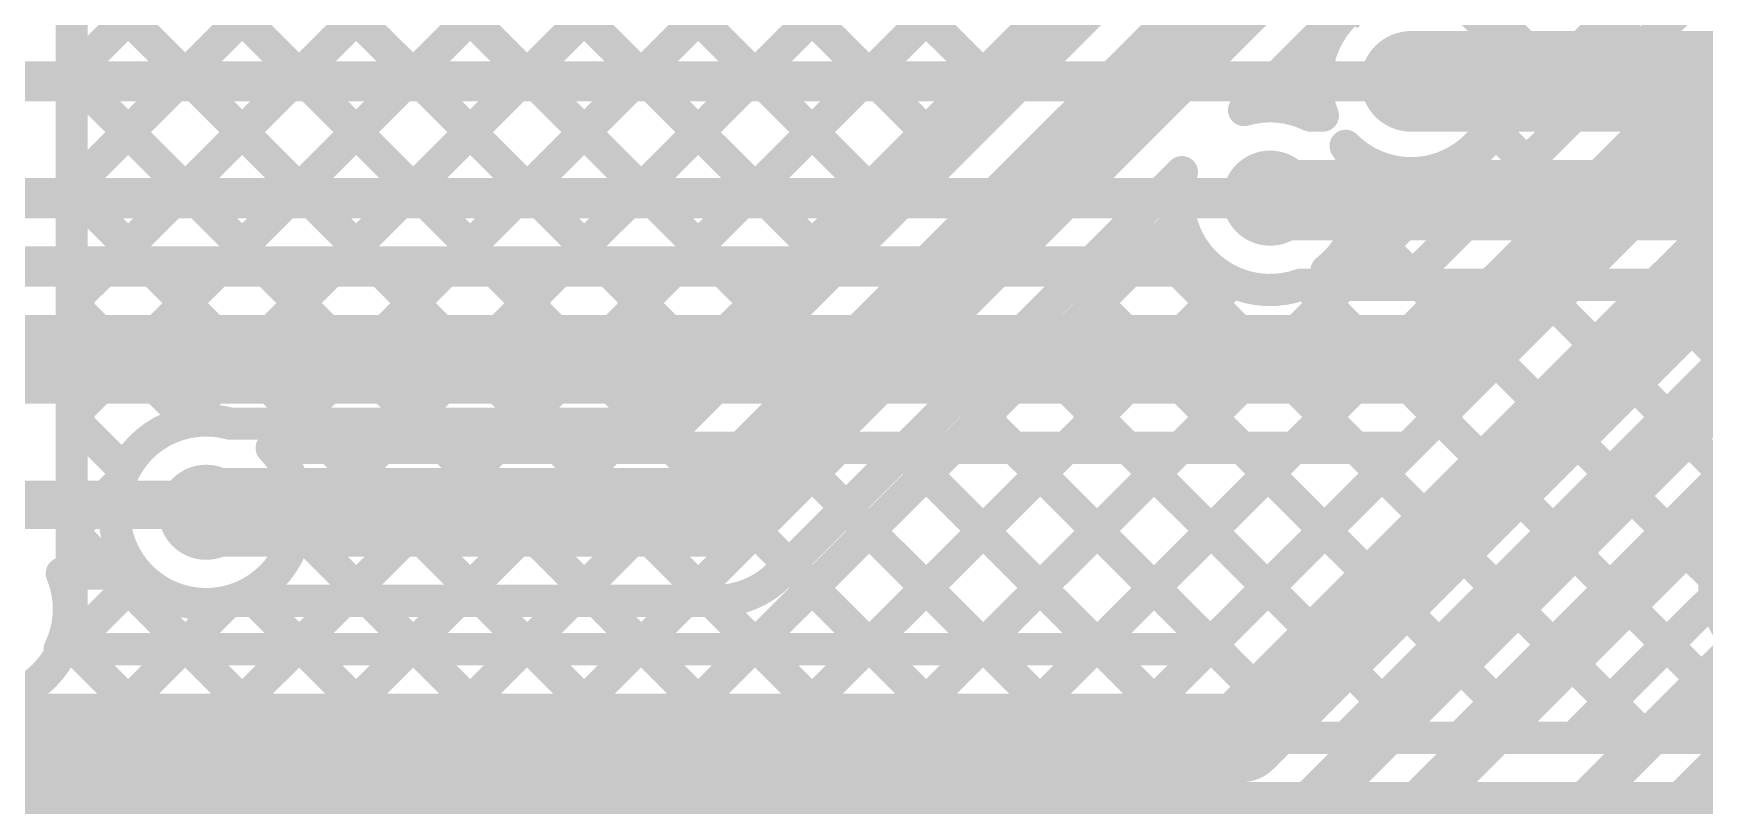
# Model space of a CAD drawing. Header units: millimetres. Extents: x 0 to 214, y 0 to 214.
# Drawn here: x 3.6441 to 4.0588, y 3.1722 to 3.3639 of the extents above; entities that cross this region are included whole.
import ezdxf

# ---------------------------------------------------------------- set-up
doc = ezdxf.new("R2010")
doc.units = ezdxf.units.MM
doc.header["$MEASUREMENT"] = 0
for name, color, linetype in [('BottomLayer', 5, 'Continuous'), ('BottomSolder', 6, 'Continuous'), ('TopLayer', 1, 'Continuous'), ('TopSolder', 216, 'Continuous'), ('ViaHoleLayer', 16, 'Continuous')]:
    doc.layers.add(name, color=color, linetype=linetype)

msp = doc.modelspace()

# ---------------------------------------------------------------- hatches: boundary and pattern name
at = {"layer": 'BottomLayer'}
h = msp.add_hatch(color=5, dxfattribs=at)
edge = h.paths.add_edge_path()
edge.add_arc((3.986, 3.352), 0.01181, 0, 360)
h = msp.add_hatch(color=5, dxfattribs=at)
edge = h.paths.add_edge_path()
edge.add_arc((3.951, 3.323), 0.01181, 0, 360)
h = msp.add_hatch(color=5, dxfattribs=at)
edge = h.paths.add_edge_path()
edge.add_arc((3.687, 3.245), 0.01181, 0, 360)
at = {"layer": 'BottomSolder'}
h = msp.add_hatch(color=6, dxfattribs=at)
edge = h.paths.add_edge_path()
edge.add_arc((3.986, 3.352), 0.00991, 0, 360)
h = msp.add_hatch(color=6, dxfattribs=at)
edge = h.paths.add_edge_path()
edge.add_arc((3.951, 3.323), 0.00991, 0, 360)
h = msp.add_hatch(color=6, dxfattribs=at)
edge = h.paths.add_edge_path()
edge.add_arc((3.687, 3.245), 0.00991, 0, 360)
at = {"layer": 'TopLayer'}
h = msp.add_hatch(color=1, dxfattribs=at)
edge = h.paths.add_edge_path()
edge.add_arc((3.986, 3.352), 0.01181, 0, 360)
h = msp.add_hatch(color=1, dxfattribs=at)
edge = h.paths.add_edge_path()
edge.add_arc((3.951, 3.323), 0.01181, 0, 360)
h = msp.add_hatch(color=1, dxfattribs=at)
edge = h.paths.add_edge_path()
edge.add_arc((3.687, 3.245), 0.01181, 0, 360)
at = {"layer": 'TopSolder'}
h = msp.add_hatch(color=216, dxfattribs=at)
edge = h.paths.add_edge_path()
edge.add_arc((3.986, 3.352), 0.00991, 0, 360)
h = msp.add_hatch(color=216, dxfattribs=at)
edge = h.paths.add_edge_path()
edge.add_arc((3.951, 3.323), 0.00991, 0, 360)
h = msp.add_hatch(color=216, dxfattribs=at)
edge = h.paths.add_edge_path()
edge.add_arc((3.687, 3.245), 0.00991, 0, 360)
at = {"layer": 'ViaHoleLayer'}
h = msp.add_hatch(color=16, dxfattribs=at)
edge = h.paths.add_edge_path()
edge.add_arc((3.986, 3.352), 0.00591, 0, 360)
h = msp.add_hatch(color=16, dxfattribs=at)
edge = h.paths.add_edge_path()
edge.add_arc((3.951, 3.323), 0.00591, 0, 360)
h = msp.add_hatch(color=16, dxfattribs=at)
edge = h.paths.add_edge_path()
edge.add_arc((3.687, 3.245), 0.00591, 0, 360)

# ---------------------------------------------------------------- linework, layer by layer
at = {"layer": 'BottomLayer'}
for points, const_width in [([(3.62213, 3.61117), (3.88537, 3.34793)], 0.008), ([(3.65041, 3.61117), (3.89951, 3.36207)], 0.008), ([(3.65364, 3.2688), (3.96928, 3.58445)], 0.008), ([(3.65364, 3.29709), (3.941, 3.58445)], 0.008), ([(3.65364, 3.32537), (3.91271, 3.58445)], 0.008), ([(3.65364, 3.35366), (3.88443, 3.58445)], 0.008), ([(3.67975, 3.26663), (3.99707, 3.58395)], 0.008), ([(3.70841, 3.267), (4.02535, 3.58395)], 0.008), ([(3.73669, 3.267), (4.0439, 3.57421)], 0.008), ([(3.81355, 3.245), (4.135, 3.56645)], 0.022), ([(3.65364, 3.221), (3.65364, 3.56645)], 0.008), ([(3.76497, 3.267), (4.05615, 3.55818)], 0.008), ([(3.65364, 3.55137), (3.87123, 3.33379)], 0.008), ([(3.94455, 3.34488), (4.14629, 3.54663)], 0.008), ([(3.79326, 3.267), (4.07189, 3.54563)], 0.008), ([(3.80444, 3.267), (4.08189, 3.54445)], 0.008), ([(3.65364, 3.52309), (3.85709, 3.31964)], 0.008), ([(3.65364, 3.4948), (3.84294, 3.3055)], 0.008), ([(3.65364, 3.46652), (3.8288, 3.29136)], 0.008), ([(3.65364, 3.43824), (3.81466, 3.27722)], 0.008), ([(3.65364, 3.40995), (3.79659, 3.267)], 0.008), ([(3.65364, 3.38167), (3.76831, 3.267)], 0.008), ([(3.95891, 3.35924), (3.96275, 3.3554)], 0.008), ([(3.986, 3.352), (5.18753, 3.352)], 0.025), ([(3.65364, 3.35338), (3.74002, 3.267)], 0.008), ([(3.9563, 3.34519), (3.96251, 3.3514)], 0.008), ([(3.961, 3.3435), (3.96409, 3.3435)], 0.008), ([(3.82915, 3.22948), (3.92912, 3.32945)], 0.008), ([(3.951, 3.323), (3.9515, 3.3225)], 0.02), ([(3.9515, 3.3225), (5.1545, 3.3225)], 0.02), ([(3.65364, 3.3251), (3.71174, 3.267)], 0.008), ([(3.80011, 3.189), (3.92881, 3.3177)], 0.008), ([(3.91648, 3.31682), (4.0443, 3.189)], 0.008), ([(3.8284, 3.189), (3.94161, 3.30221)], 0.008), ([(3.85668, 3.189), (3.96918, 3.3015)], 0.008), ([(3.88496, 3.189), (3.99747, 3.3015)], 0.008), ([(3.90234, 3.30267), (4.01601, 3.189)], 0.008), ([(3.91325, 3.189), (4.02575, 3.3015)], 0.008), ([(3.94153, 3.189), (4.05403, 3.3015)], 0.008), ([(3.95862, 3.3015), (5.1458, 3.3015)], 0.008), ([(3.96008, 3.3015), (4.07258, 3.189)], 0.008), ([(3.96982, 3.189), (4.08232, 3.3015)], 0.008), ([(3.98837, 3.3015), (4.0612, 3.22867)], 0.008), ([(3.9981, 3.189), (4.1106, 3.3015)], 0.008), ([(4.01665, 3.3015), (4.07124, 3.24691)], 0.008), ([(4.04494, 3.3015), (4.09644, 3.25)], 0.008), ([(3.65364, 3.29681), (3.683, 3.26746)], 0.008), ([(3.8882, 3.28853), (3.98773, 3.189)], 0.008), ([(3.87406, 3.27439), (3.95945, 3.189)], 0.008), ([(3.65364, 3.26853), (3.66672, 3.25545)], 0.008), ([(3.69303, 3.267), (3.80444, 3.267)], 0.008), ([(3.85991, 3.26025), (3.93116, 3.189)], 0.008), ([(3.65364, 3.24052), (3.66537, 3.25225)], 0.008), ([(3.687, 3.245), (3.81355, 3.245)], 0.022), ([(3.84577, 3.24611), (3.90288, 3.189)], 0.008), ([(3.65364, 3.24025), (3.70489, 3.189)], 0.008), ([(3.83163, 3.23196), (3.87459, 3.189)], 0.008), ([(3.65026, 3.20885), (3.67058, 3.22917)], 0.008), ([(3.65869, 3.189), (3.69257, 3.22288)], 0.008), ([(3.68697, 3.189), (3.72097, 3.223)], 0.008), ([(3.69303, 3.223), (3.81355, 3.223)], 0.008), ([(3.69917, 3.223), (3.73317, 3.189)], 0.008), ([(3.71526, 3.189), (3.74926, 3.223)], 0.008), ([(3.72746, 3.223), (3.76146, 3.189)], 0.008), ([(3.74354, 3.189), (3.77754, 3.223)], 0.008), ([(3.75574, 3.223), (3.78974, 3.189)], 0.008), ([(3.77183, 3.189), (3.80583, 3.223)], 0.008), ([(3.78402, 3.223), (3.81802, 3.189)], 0.008), ([(3.81231, 3.223), (3.84631, 3.189)], 0.008), ([(4.02639, 3.189), (4.06152, 3.22413)], 0.008), ([(3.65233, 3.21327), (3.6766, 3.189)], 0.008), ([(4.05467, 3.189), (4.07345, 3.20778)], 0.008), ([(3.63041, 3.189), (3.64229, 3.20088)], 0.008), ([(3.63834, 3.19898), (3.64832, 3.189)], 0.008), ([(3.59563, 3.189), (4.9071, 3.189)], 0.008), ([(3.589, 3.173), (4.9071, 3.173)], 0.01)]:
    msp.add_lwpolyline(points, dxfattribs=dict(at, const_width=const_width))
at = {"layer": 'BottomLayer', "const_width": 0.008}
for points in [[(3.96409, 3.3435, -0.527267), (3.986, 3.3755)], [(3.94455, 3.34488, -0.187369), (3.961, 3.3435)], [(3.95862, 3.3015, -0.612534), (3.92912, 3.32945)], [(3.69303, 3.223, -1.310882), (3.69303, 3.267)], [(4.09497, 3.208, -1.483528), (4.09003, 3.25)], [(3.82915, 3.22948, -0.199566), (3.81355, 3.223)], [(3.82911, 3.22944, -0.198912), (3.81355, 3.223)], [(3.65364, 3.221, -1), (3.60664, 3.221)]]:
    msp.add_lwpolyline(points, format="xyb", dxfattribs=at)
at = {"layer": 'BottomLayer'}
for points, const_width in [([(3.89751, 3.36207, 1), (3.90151, 3.36207, 1)], 0.004), ([(3.95691, 3.35924, 1), (3.96091, 3.35924, 1)], 0.004), ([(3.97975, 3.352, 1), (3.99225, 3.352, 1)], 0.0125), ([(3.96075, 3.3554, 1), (3.96475, 3.3554, 1)], 0.004), ([(3.65164, 3.35366, 1), (3.65564, 3.35366, 1)], 0.004), ([(3.65164, 3.35338, 1), (3.65564, 3.35338, 1)], 0.004), ([(3.96051, 3.3514, 1), (3.96451, 3.3514, 1)], 0.004), ([(3.88337, 3.34793, 1), (3.88737, 3.34793, 1)], 0.004), ([(3.94255, 3.34488, 1), (3.94655, 3.34488, 1)], 0.004), ([(3.94255, 3.34488, 1), (3.94655, 3.34488, 1)], 0.004), ([(3.9543, 3.34519, 1), (3.9583, 3.34519, 1)], 0.004), ([(3.959, 3.3435, 1), (3.963, 3.3435, 1)], 0.004), ([(3.959, 3.3435, 1), (3.963, 3.3435, 1)], 0.004), ([(3.96209, 3.3435, 1), (3.96609, 3.3435, 1)], 0.004), ([(3.96209, 3.3435, 1), (3.96609, 3.3435, 1)], 0.004), ([(3.86923, 3.33379, 1), (3.87323, 3.33379, 1)], 0.004), ([(3.92712, 3.32945, 1), (3.93112, 3.32945, 1)], 0.004), ([(3.92712, 3.32945, 1), (3.93112, 3.32945, 1)], 0.004), ([(3.946, 3.323, 1), (3.956, 3.323, 1)], 0.01), ([(3.9465, 3.3225, 1), (3.9565, 3.3225, 1)], 0.01), ([(3.9465, 3.3225, 1), (3.9565, 3.3225, 1)], 0.01), ([(3.65164, 3.32537, 1), (3.65564, 3.32537, 1)], 0.004), ([(3.65164, 3.3251, 1), (3.65564, 3.3251, 1)], 0.004), ([(3.85509, 3.31964, 1), (3.85909, 3.31964, 1)], 0.004), ([(3.92681, 3.3177, 1), (3.93081, 3.3177, 1)], 0.004), ([(3.91448, 3.31682, 1), (3.91848, 3.31682, 1)], 0.004), ([(3.84094, 3.3055, 1), (3.84494, 3.3055, 1)], 0.004), ([(3.90034, 3.30267, 1), (3.90434, 3.30267, 1)], 0.004), ([(3.93961, 3.30221, 1), (3.94361, 3.30221, 1)], 0.004), ([(3.95662, 3.3015, 1), (3.96062, 3.3015, 1)], 0.004), ([(3.95662, 3.3015, 1), (3.96062, 3.3015, 1)], 0.004), ([(3.95808, 3.3015, 1), (3.96208, 3.3015, 1)], 0.004), ([(3.96718, 3.3015, 1), (3.97118, 3.3015, 1)], 0.004), ([(3.98637, 3.3015, 1), (3.99037, 3.3015, 1)], 0.004), ([(3.99546, 3.3015, 1), (3.99946, 3.3015, 1)], 0.004), ([(4.01465, 3.3015, 1), (4.01865, 3.3015, 1)], 0.004), ([(4.02375, 3.3015, 1), (4.02775, 3.3015, 1)], 0.004), ([(4.04294, 3.3015, 1), (4.04694, 3.3015, 1)], 0.004), ([(4.05203, 3.3015, 1), (4.05603, 3.3015, 1)], 0.004), ([(3.65164, 3.29709, 1), (3.65564, 3.29709, 1)], 0.004), ([(3.65164, 3.29681, 1), (3.65564, 3.29681, 1)], 0.004), ([(3.8268, 3.29136, 1), (3.8308, 3.29136, 1)], 0.004), ([(3.8862, 3.28853, 1), (3.8902, 3.28853, 1)], 0.004), ([(3.81266, 3.27722, 1), (3.81666, 3.27722, 1)], 0.004), ([(3.87206, 3.27439, 1), (3.87606, 3.27439, 1)], 0.004), ([(3.65164, 3.2688, 1), (3.65564, 3.2688, 1)], 0.004), ([(3.65164, 3.26853, 1), (3.65564, 3.26853, 1)], 0.004), ([(3.67775, 3.26663, 1), (3.68175, 3.26663, 1)], 0.004), ([(3.681, 3.26746, 1), (3.685, 3.26746, 1)], 0.004), ([(3.69103, 3.267, 1), (3.69503, 3.267, 1)], 0.004), ([(3.69103, 3.267, 1), (3.69503, 3.267, 1)], 0.004), ([(3.70641, 3.267, 1), (3.71041, 3.267, 1)], 0.004), ([(3.70974, 3.267, 1), (3.71374, 3.267, 1)], 0.004), ([(3.73469, 3.267, 1), (3.73869, 3.267, 1)], 0.004), ([(3.73802, 3.267, 1), (3.74202, 3.267, 1)], 0.004), ([(3.76297, 3.267, 1), (3.76697, 3.267, 1)], 0.004), ([(3.76631, 3.267, 1), (3.77031, 3.267, 1)], 0.004), ([(3.79126, 3.267, 1), (3.79526, 3.267, 1)], 0.004), ([(3.79459, 3.267, 1), (3.79859, 3.267, 1)], 0.004), ([(3.80244, 3.267, 1), (3.80644, 3.267, 1)], 0.004), ([(3.80244, 3.267, 1), (3.80644, 3.267, 1)], 0.004), ([(3.85791, 3.26025, 1), (3.86191, 3.26025, 1)], 0.004), ([(3.66472, 3.25545, 1), (3.66872, 3.25545, 1)], 0.004), ([(3.66337, 3.25225, 1), (3.66737, 3.25225, 1)], 0.004), ([(3.6815, 3.245, 1), (3.6925, 3.245, 1)], 0.011), ([(3.80805, 3.245, 1), (3.81905, 3.245, 1)], 0.011), ([(3.80805, 3.245, 1), (3.81905, 3.245, 1)], 0.011), ([(3.84377, 3.24611, 1), (3.84777, 3.24611, 1)], 0.004), ([(3.65164, 3.24052, 1), (3.65564, 3.24052, 1)], 0.004), ([(3.65164, 3.24025, 1), (3.65564, 3.24025, 1)], 0.004), ([(3.82963, 3.23196, 1), (3.83363, 3.23196, 1)], 0.004), ([(3.66858, 3.22917, 1), (3.67258, 3.22917, 1)], 0.004), ([(3.82711, 3.22944, 1), (3.83111, 3.22944, 1)], 0.004), ([(3.82715, 3.22948, 1), (3.83115, 3.22948, 1)], 0.004), ([(3.82715, 3.22948, 1), (3.83115, 3.22948, 1)], 0.004), ([(4.0592, 3.22867, 1), (4.0632, 3.22867, 1)], 0.004), ([(3.69057, 3.22288, 1), (3.69457, 3.22288, 1)], 0.004), ([(3.69103, 3.223, 1), (3.69503, 3.223, 1)], 0.004), ([(3.69103, 3.223, 1), (3.69503, 3.223, 1)], 0.004), ([(3.69717, 3.223, 1), (3.70117, 3.223, 1)], 0.004), ([(3.71897, 3.223, 1), (3.72297, 3.223, 1)], 0.004), ([(3.72546, 3.223, 1), (3.72946, 3.223, 1)], 0.004), ([(3.74726, 3.223, 1), (3.75126, 3.223, 1)], 0.004), ([(3.75374, 3.223, 1), (3.75774, 3.223, 1)], 0.004), ([(3.77554, 3.223, 1), (3.77954, 3.223, 1)], 0.004), ([(3.78202, 3.223, 1), (3.78602, 3.223, 1)], 0.004), ([(3.80383, 3.223, 1), (3.80783, 3.223, 1)], 0.004), ([(3.81031, 3.223, 1), (3.81431, 3.223, 1)], 0.004), ([(3.81155, 3.223, 1), (3.81555, 3.223, 1)], 0.004), ([(3.81155, 3.223, 1), (3.81555, 3.223, 1)], 0.004), ([(3.81155, 3.223, 1), (3.81555, 3.223, 1)], 0.004), ([(4.05952, 3.22413, 1), (4.06352, 3.22413, 1)], 0.004), ([(3.65164, 3.221, 1), (3.65564, 3.221, 1)], 0.004), ([(3.65164, 3.221, 1), (3.65564, 3.221, 1)], 0.004), ([(3.65033, 3.21327, 1), (3.65433, 3.21327, 1)], 0.004), ([(3.64826, 3.20885, 1), (3.65226, 3.20885, 1)], 0.004), ([(3.64029, 3.20088, 1), (3.64429, 3.20088, 1)], 0.004), ([(3.64632, 3.189, 1), (3.65032, 3.189, 1)], 0.004), ([(3.65669, 3.189, 1), (3.66069, 3.189, 1)], 0.004), ([(3.6746, 3.189, 1), (3.6786, 3.189, 1)], 0.004), ([(3.68497, 3.189, 1), (3.68897, 3.189, 1)], 0.004), ([(3.70289, 3.189, 1), (3.70689, 3.189, 1)], 0.004), ([(3.71326, 3.189, 1), (3.71726, 3.189, 1)], 0.004), ([(3.73117, 3.189, 1), (3.73517, 3.189, 1)], 0.004), ([(3.74154, 3.189, 1), (3.74554, 3.189, 1)], 0.004), ([(3.75946, 3.189, 1), (3.76346, 3.189, 1)], 0.004), ([(3.76983, 3.189, 1), (3.77383, 3.189, 1)], 0.004), ([(3.78774, 3.189, 1), (3.79174, 3.189, 1)], 0.004), ([(3.79811, 3.189, 1), (3.80211, 3.189, 1)], 0.004), ([(3.81602, 3.189, 1), (3.82002, 3.189, 1)], 0.004), ([(3.8264, 3.189, 1), (3.8304, 3.189, 1)], 0.004), ([(3.84431, 3.189, 1), (3.84831, 3.189, 1)], 0.004), ([(3.85468, 3.189, 1), (3.85868, 3.189, 1)], 0.004), ([(3.87259, 3.189, 1), (3.87659, 3.189, 1)], 0.004), ([(3.88296, 3.189, 1), (3.88697, 3.189, 1)], 0.004), ([(3.90088, 3.189, 1), (3.90488, 3.189, 1)], 0.004), ([(3.91125, 3.189, 1), (3.91525, 3.189, 1)], 0.004), ([(3.92916, 3.189, 1), (3.93316, 3.189, 1)], 0.004), ([(3.93953, 3.189, 1), (3.94353, 3.189, 1)], 0.004), ([(3.95745, 3.189, 1), (3.96145, 3.189, 1)], 0.004), ([(3.96782, 3.189, 1), (3.97182, 3.189, 1)], 0.004), ([(3.98573, 3.189, 1), (3.98973, 3.189, 1)], 0.004), ([(3.9961, 3.189, 1), (4.0001, 3.189, 1)], 0.004), ([(4.01401, 3.189, 1), (4.01801, 3.189, 1)], 0.004), ([(4.02439, 3.189, 1), (4.02839, 3.189, 1)], 0.004), ([(4.0423, 3.189, 1), (4.0463, 3.189, 1)], 0.004), ([(4.05267, 3.189, 1), (4.05667, 3.189, 1)], 0.004)]:
    msp.add_lwpolyline(points, format="xyb", close=True, dxfattribs=dict(at, const_width=const_width))
at = {"layer": 'TopLayer'}
for points, const_width in [([(3.94399, 3.05003), (4.99266, 4.0987)], 0.008), ([(3.86991, 3.08095), (4.78663, 3.99768)], 0.012), ([(3.87778, 3.06195), (4.81222, 3.9964)], 0.012), ([(4.0046, 3.3652), (4.47214, 3.83274)], 0.008), ([(3.97268, 3.305), (4.47214, 3.80446)], 0.008), ([(3.94401, 3.189), (4.54367, 3.78866)], 0.022), ([(3.98789, 3.305), (4.47214, 3.78925)], 0.008), ([(3.997, 3.283), (4.49414, 3.78014)], 0.022), ([(3.65641, 3.71831), (4.0288, 3.34592)], 0.008), ([(3.68469, 3.71831), (4.04295, 3.36006)], 0.008), ([(3.22816, 3.352), (3.986, 3.352)], 0.01), ([(4.00579, 3.34065), (4.01466, 3.33177)], 0.008), ([(3.98879, 3.32936), (4.00052, 3.31763)], 0.008), ([(3.232, 3.323), (3.951, 3.323)], 0.01), ([(3.97298, 3.31689), (3.98487, 3.305)], 0.008), ([(3.23863, 3.307), (3.93474, 3.307)], 0.008), ([(3.263, 3.305), (3.93699, 3.305)], 0.008), ([(3.96501, 3.305), (3.98789, 3.305)], 0.008), ([(3.263, 3.283), (3.997, 3.283)], 0.022), ([(3.70326, 3.261), (3.9849, 3.261)], 0.008), ([(3.70897, 3.211), (3.75897, 3.261)], 0.008), ([(3.70912, 3.23943), (3.73069, 3.261)], 0.008), ([(3.71774, 3.261), (3.76774, 3.211)], 0.008), ([(3.73726, 3.211), (3.78726, 3.261)], 0.008), ([(3.74602, 3.261), (3.79602, 3.211)], 0.008), ([(3.76554, 3.211), (3.81554, 3.261)], 0.008), ([(3.77431, 3.261), (3.82431, 3.211)], 0.008), ([(3.79383, 3.211), (3.84383, 3.261)], 0.008), ([(3.80259, 3.261), (3.85259, 3.211)], 0.008), ([(3.82211, 3.211), (3.87211, 3.261)], 0.008), ([(3.83088, 3.261), (3.88088, 3.211)], 0.008), ([(3.8504, 3.211), (3.9004, 3.261)], 0.008), ([(3.85916, 3.261), (3.90916, 3.211)], 0.008), ([(3.87868, 3.211), (3.92868, 3.261)], 0.008), ([(3.88745, 3.261), (3.93617, 3.21227)], 0.008), ([(3.90697, 3.211), (3.95696, 3.261)], 0.008), ([(3.91573, 3.261), (3.95031, 3.22642)], 0.008), ([(3.9349, 3.211), (3.9849, 3.261)], 0.008), ([(3.94401, 3.261), (3.96446, 3.24056)], 0.008), ([(3.9723, 3.261), (3.9786, 3.2547)], 0.008), ([(3.28681, 3.24681), (3.68519, 3.24681)], 0.012), ([(3.68519, 3.24681), (3.687, 3.245)], 0.012), ([(3.70946, 3.241), (3.73946, 3.211)], 0.008), ([(3.65118, 3.22981), (3.66998, 3.22981)], 0.008), ([(3.65241, 3.211), (3.67058, 3.22917)], 0.008), ([(3.66408, 3.22981), (3.68289, 3.211)], 0.008), ([(3.8589, 3.0029), (4.084, 3.228)], 0.01), ([(3.68069, 3.211), (3.69257, 3.22288)], 0.008), ([(3.69745, 3.22472), (3.71117, 3.211)], 0.008), ([(3.65064, 3.211), (3.9349, 3.211)], 0.008), ([(3.65179, 3.21381), (3.6546, 3.211)], 0.008), ([(3.93541, 3.05678), (4.08382, 3.20519)], 0.008), ([(3.473, 3.189), (3.94401, 3.189)], 0.022), ([(4.05596, 3.17734), (4.2893, 2.944)], 0.008)]:
    msp.add_lwpolyline(points, dxfattribs=dict(at, const_width=const_width))
at = {"layer": 'TopLayer', "const_width": 0.008}
for points in [[(3.96974, 3.368, -0.671081), (4.00881, 3.352)], [(4.00881, 3.352, -0.670868), (3.96975, 3.33599)], [(3.96975, 3.33599, -0.152637), (3.97381, 3.323)], [(3.97381, 3.323, -0.231332), (3.96501, 3.305)], [(3.93699, 3.305, -0.032999), (3.93474, 3.307)], [(3.70326, 3.261, -0.19683), (3.70981, 3.245)], [(3.70981, 3.245, -0.688897), (3.66998, 3.22981)], [(3.65118, 3.22981, -0.09947), (3.65295, 3.221)], [(3.65295, 3.221, -0.11394), (3.65064, 3.211)]]:
    msp.add_lwpolyline(points, format="xyb", dxfattribs=at)
at = {"layer": 'TopLayer'}
for points, const_width in [([(4.0026, 3.3652, 1), (4.0066, 3.3652, 1)], 0.004), ([(4.04095, 3.36006, 1), (4.04495, 3.36006, 1)], 0.004), ([(3.9835, 3.352, 1), (3.9885, 3.352, 1)], 0.005), ([(4.00681, 3.352, 1), (4.01081, 3.352, 1)], 0.004), ([(4.00681, 3.352, 1), (4.01081, 3.352, 1)], 0.004), ([(4.0268, 3.34592, 1), (4.0308, 3.34592, 1)], 0.004), ([(4.00379, 3.34065, 1), (4.00779, 3.34065, 1)], 0.004), ([(3.96775, 3.33599, 1), (3.97175, 3.33599, 1)], 0.004), ([(3.96775, 3.33599, 1), (3.97175, 3.33599, 1)], 0.004), ([(4.01266, 3.33177, 1), (4.01666, 3.33177, 1)], 0.004), ([(3.98679, 3.32936, 1), (3.99079, 3.32936, 1)], 0.004), ([(3.9485, 3.323, 1), (3.9535, 3.323, 1)], 0.005), ([(3.97181, 3.323, 1), (3.97581, 3.323, 1)], 0.004), ([(3.97181, 3.323, 1), (3.97581, 3.323, 1)], 0.004), ([(3.99852, 3.31763, 1), (4.00252, 3.31763, 1)], 0.004), ([(3.97098, 3.31689, 1), (3.97498, 3.31689, 1)], 0.004), ([(3.93274, 3.307, 1), (3.93674, 3.307, 1)], 0.004), ([(3.93274, 3.307, 1), (3.93674, 3.307, 1)], 0.004), ([(3.93499, 3.305, 1), (3.93899, 3.305, 1)], 0.004), ([(3.93499, 3.305, 1), (3.93899, 3.305, 1)], 0.004), ([(3.96301, 3.305, 1), (3.96701, 3.305, 1)], 0.004), ([(3.96301, 3.305, 1), (3.96701, 3.305, 1)], 0.004), ([(3.97068, 3.305, 1), (3.97468, 3.305, 1)], 0.004), ([(3.98287, 3.305, 1), (3.98687, 3.305, 1)], 0.004), ([(3.98589, 3.305, 1), (3.98989, 3.305, 1)], 0.004), ([(3.98589, 3.305, 1), (3.98989, 3.305, 1)], 0.004), ([(3.9915, 3.283, 1), (4.0025, 3.283, 1)], 0.011), ([(3.9915, 3.283, 1), (4.0025, 3.283, 1)], 0.011), ([(3.70126, 3.261, 1), (3.70526, 3.261, 1)], 0.004), ([(3.70126, 3.261, 1), (3.70526, 3.261, 1)], 0.004), ([(3.71574, 3.261, 1), (3.71974, 3.261, 1)], 0.004), ([(3.72869, 3.261, 1), (3.73269, 3.261, 1)], 0.004), ([(3.74402, 3.261, 1), (3.74802, 3.261, 1)], 0.004), ([(3.75697, 3.261, 1), (3.76097, 3.261, 1)], 0.004), ([(3.77231, 3.261, 1), (3.77631, 3.261, 1)], 0.004), ([(3.78526, 3.261, 1), (3.78926, 3.261, 1)], 0.004), ([(3.80059, 3.261, 1), (3.80459, 3.261, 1)], 0.004), ([(3.81354, 3.261, 1), (3.81754, 3.261, 1)], 0.004), ([(3.82888, 3.261, 1), (3.83288, 3.261, 1)], 0.004), ([(3.84183, 3.261, 1), (3.84583, 3.261, 1)], 0.004), ([(3.85716, 3.261, 1), (3.86116, 3.261, 1)], 0.004), ([(3.87011, 3.261, 1), (3.87411, 3.261, 1)], 0.004), ([(3.88545, 3.261, 1), (3.88945, 3.261, 1)], 0.004), ([(3.8984, 3.261, 1), (3.9024, 3.261, 1)], 0.004), ([(3.91373, 3.261, 1), (3.91773, 3.261, 1)], 0.004), ([(3.92668, 3.261, 1), (3.93068, 3.261, 1)], 0.004), ([(3.94201, 3.261, 1), (3.94601, 3.261, 1)], 0.004), ([(3.95497, 3.261, 1), (3.95897, 3.261, 1)], 0.004), ([(3.9703, 3.261, 1), (3.9743, 3.261, 1)], 0.004), ([(3.9829, 3.261, 1), (3.9869, 3.261, 1)], 0.004), ([(3.9829, 3.261, 1), (3.9869, 3.261, 1)], 0.004), ([(3.9766, 3.2547, 1), (3.9806, 3.2547, 1)], 0.004), ([(3.68219, 3.24681, 1), (3.68819, 3.24681, 1)], 0.006), ([(3.68219, 3.24681, 1), (3.68819, 3.24681, 1)], 0.006), ([(3.684, 3.245, 1), (3.69, 3.245, 1)], 0.006), ([(3.70781, 3.245, 1), (3.71181, 3.245, 1)], 0.004), ([(3.70781, 3.245, 1), (3.71181, 3.245, 1)], 0.004), ([(3.70712, 3.23943, 1), (3.71112, 3.23943, 1)], 0.004), ([(3.70746, 3.241, 1), (3.71146, 3.241, 1)], 0.004), ([(3.96246, 3.24056, 1), (3.96646, 3.24056, 1)], 0.004), ([(3.64918, 3.22981, 1), (3.65318, 3.22981, 1)], 0.004), ([(3.64918, 3.22981, 1), (3.65318, 3.22981, 1)], 0.004), ([(3.66208, 3.22981, 1), (3.66608, 3.22981, 1)], 0.004), ([(3.66798, 3.22981, 1), (3.67198, 3.22981, 1)], 0.004), ([(3.66798, 3.22981, 1), (3.67198, 3.22981, 1)], 0.004), ([(3.66858, 3.22917, 1), (3.67258, 3.22917, 1)], 0.004), ([(3.94831, 3.22642, 1), (3.95231, 3.22642, 1)], 0.004), ([(3.69057, 3.22288, 1), (3.69457, 3.22288, 1)], 0.004), ([(3.69545, 3.22472, 1), (3.69945, 3.22472, 1)], 0.004), ([(3.65095, 3.221, 1), (3.65495, 3.221, 1)], 0.004), ([(3.65095, 3.221, 1), (3.65495, 3.221, 1)], 0.004), ([(3.64864, 3.211, 1), (3.65264, 3.211, 1)], 0.004), ([(3.64864, 3.211, 1), (3.65264, 3.211, 1)], 0.004), ([(3.64979, 3.21381, 1), (3.65379, 3.21381, 1)], 0.004), ([(3.65041, 3.211, 1), (3.65441, 3.211, 1)], 0.004), ([(3.6526, 3.211, 1), (3.6566, 3.211, 1)], 0.004), ([(3.67869, 3.211, 1), (3.68269, 3.211, 1)], 0.004), ([(3.68089, 3.211, 1), (3.68489, 3.211, 1)], 0.004), ([(3.70697, 3.211, 1), (3.71097, 3.211, 1)], 0.004), ([(3.70917, 3.211, 1), (3.71317, 3.211, 1)], 0.004), ([(3.73526, 3.211, 1), (3.73926, 3.211, 1)], 0.004), ([(3.73746, 3.211, 1), (3.74146, 3.211, 1)], 0.004), ([(3.76354, 3.211, 1), (3.76754, 3.211, 1)], 0.004), ([(3.76574, 3.211, 1), (3.76974, 3.211, 1)], 0.004), ([(3.79183, 3.211, 1), (3.79583, 3.211, 1)], 0.004), ([(3.79402, 3.211, 1), (3.79802, 3.211, 1)], 0.004), ([(3.82011, 3.211, 1), (3.82411, 3.211, 1)], 0.004), ([(3.82231, 3.211, 1), (3.82631, 3.211, 1)], 0.004), ([(3.8484, 3.211, 1), (3.8524, 3.211, 1)], 0.004), ([(3.85059, 3.211, 1), (3.85459, 3.211, 1)], 0.004), ([(3.87668, 3.211, 1), (3.88068, 3.211, 1)], 0.004), ([(3.87888, 3.211, 1), (3.88288, 3.211, 1)], 0.004), ([(3.90496, 3.211, 1), (3.90896, 3.211, 1)], 0.004), ([(3.90716, 3.211, 1), (3.91116, 3.211, 1)], 0.004), ([(3.9329, 3.211, 1), (3.9369, 3.211, 1)], 0.004), ([(3.9329, 3.211, 1), (3.9369, 3.211, 1)], 0.004), ([(3.93417, 3.21227, 1), (3.93817, 3.21227, 1)], 0.004), ([(3.93851, 3.189, 1), (3.94951, 3.189, 1)], 0.011), ([(3.93851, 3.189, 1), (3.94951, 3.189, 1)], 0.011), ([(4.05396, 3.17734, 1), (4.05796, 3.17734, 1)], 0.004)]:
    msp.add_lwpolyline(points, format="xyb", close=True, dxfattribs=dict(at, const_width=const_width))

doc.saveas('drawing.dxf')
